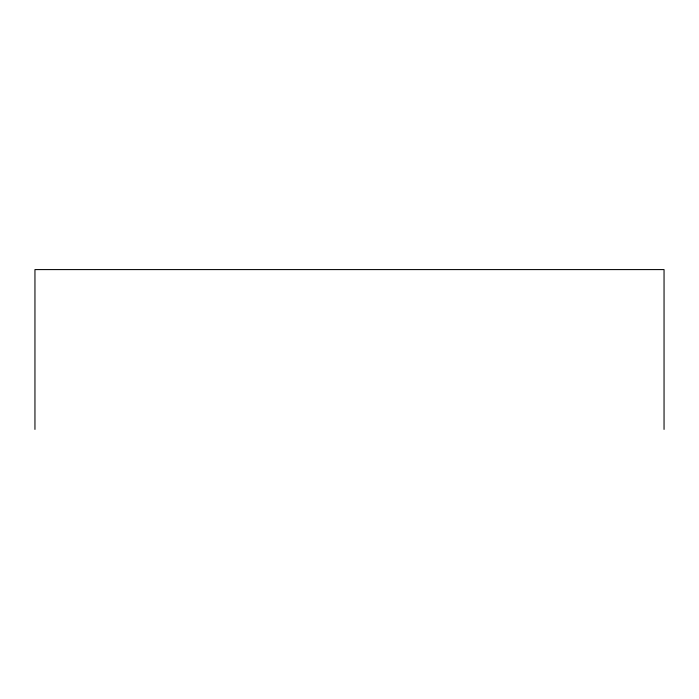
<?xml version="1.0" encoding="UTF-8"?>
<svg xmlns="http://www.w3.org/2000/svg" width="699" height="699" viewBox="0 0 699 699"><rect width="100%" height="100%" fill="white"/><g stroke="black" fill="none" stroke-linecap="round" stroke-linejoin="round"><path stroke-width="1.05" d="M664.05 429.413L664.05 269.587L34.95 269.587L34.95 429.413"/></g></svg>
